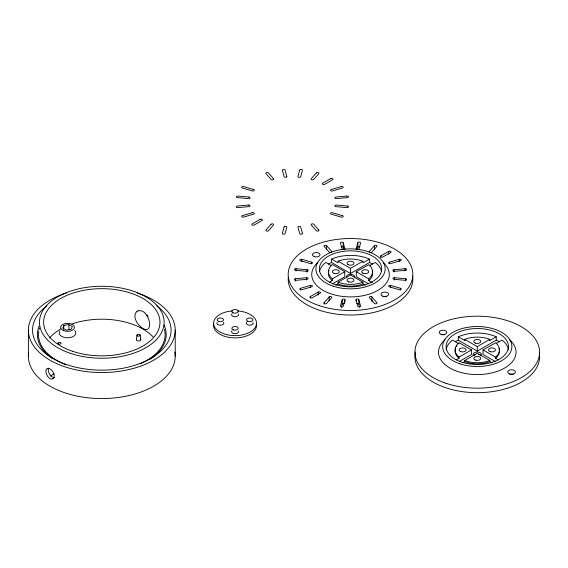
<?xml version="1.0" encoding="UTF-8"?>
<svg xmlns="http://www.w3.org/2000/svg" width="568" height="568" viewBox="0 0 568 568"><rect width="100%" height="100%" fill="white"/><g stroke="black" fill="none" stroke-linecap="round" stroke-linejoin="round"><path stroke-width="0.85" d="M329.383 282.268L332.252 280.606L332.372 278.838L331.648 278.206A21.939 12.666 0 0 1 331.648 265.164L332.372 264.532L344.769 271.689L344.769 276.772L332.628 283.787M335.844 285.171L337.995 283.936L338.123 282.161L350.52 275.004L362.916 282.161L363.044 283.936L365.188 285.171M372.551 264.049A31.162 17.991 0 0 0 369.491 262.501L350.52 273.456L331.549 262.501L331.549 259.107L337.995 262.828L338.329 261.124M136.405 339.522L136.994 335.049M63.417 329.49L64.007 325.308L68.82 324.562L72.349 326.6L71.057 329.376L66.236 330.122L62.714 328.084L64.007 325.308M342.22 299.663L340.481 305.982A1.384 0.802 0 0 0 341.638 306.897A1.384 0.802 0 0 0 343.221 306.23L344.954 299.911A1.384 0.802 0 0 0 343.803 298.995A1.384 0.802 0 0 0 342.22 299.663L342.22 304.185L341.354 307.345M358.564 249.714A1.384 0.802 0 0 0 358.82 249.366L360.552 243.047A1.384 0.802 0 0 0 359.402 242.131A1.384 0.802 0 0 0 357.819 242.799L356.086 249.111A1.384 0.802 0 0 0 356.285 249.671M357.166 249.686L357.819 247.321L357.819 242.799M324.136 302.652L329.163 296.95A1.384 0.802 0 0 1 331.023 296.602A1.384 0.802 0 0 1 331.634 297.675L326.6 303.376A1.384 0.802 0 0 1 324.74 303.724A1.384 0.802 0 0 1 324.136 302.652L324.136 304.157M374.44 245.653L369.406 251.347A1.384 0.802 0 0 0 370.009 252.426A1.384 0.802 0 0 0 371.877 252.078L376.904 246.377A1.384 0.802 0 0 0 376.3 245.298A1.384 0.802 0 0 0 374.44 245.653L374.44 249.423M136.732 311.676L136.327 312.073A10.274 6.859 50.7 0 0 136.327 321.346L136.732 322.091A10.43 6.709 53.5 0 0 138.173 324.229L141.091 327.196A10.394 6.149 58.8 0 0 142.944 328.474A10.394 5.85 61.2 0 0 144.698 329.277L145.252 329.433A10.43 5.559 63.5 0 0 146.764 329.525L147.197 329.44A10.43 5.24 65.7 0 0 148.319 328.787L148.624 328.446A10.274 4.835 67.9 0 0 148.624 319.173L148.319 318.371A10.43 5.24 65.7 0 0 147.197 316.049L146.764 315.325M372.374 282.679L368.795 280.613L368.817 278.725A21.939 12.666 0 0 0 368.817 264.645L356.271 271.689L356.271 276.772L368.412 283.787M368.795 280.613L368.944 280.493A22.159 12.794 0 0 0 372.253 270.886M498.413 359.934L495.552 358.273L495.701 357.024A22.159 12.794 0 0 0 495.701 342.809L483.027 349.916L483.027 354.439L495.168 361.447M495.552 358.273L495.701 358.152A22.159 12.794 0 0 0 499.009 348.553M50.211 376.009L54.031 373.808M332.372 278.838L344.769 271.689M338.123 261.209L350.52 268.366L362.916 261.209L363.044 262.828L369.491 259.107L369.491 262.501M310.362 296.567L318.201 292.044A1.384 0.802 0 0 1 320.16 292.044A1.384 0.802 0 0 1 320.16 293.173L312.322 297.696A1.384 0.802 0 0 1 310.362 297.696A1.384 0.802 0 0 1 310.362 296.567L310.362 298.072M380.88 255.856L388.711 251.333A1.384 0.802 0 0 1 390.67 251.333A1.384 0.802 0 0 1 390.67 252.462L382.839 256.984A1.384 0.802 0 0 1 380.88 256.984A1.384 0.802 0 0 1 380.88 255.856L380.88 257.361M369.512 265.739L375.242 262.43A31.162 17.991 0 0 1 381.419 271.035M456.132 359.927L459.001 358.273L459.001 357.144L471.518 349.916L471.518 354.439L459.377 361.447M464.965 340.409L464.752 339.366L477.276 346.594L489.793 339.366L489.588 340.409M489.793 340.495L496.247 336.774L496.247 340.168L477.276 351.116L458.305 340.168A31.162 17.991 0 0 0 455.238 341.716M462.6 362.838L464.752 361.596L464.752 360.467L477.276 353.239L489.793 360.467L489.793 361.596L491.945 362.838M496.262 343.406L501.998 340.097A31.162 17.991 0 0 1 508.367 349.867M464.752 339.366L464.965 339.281A22.159 12.794 0 0 1 489.588 339.281L489.793 339.366M362.916 282.161L361.809 282.58A21.939 12.666 0 0 1 339.224 282.58L338.123 282.161M363.044 283.936L361.922 284.348A22.159 12.794 0 0 1 339.11 284.348L337.995 283.936M489.793 360.467L488.679 360.886A22.159 12.794 0 0 1 465.866 360.886L464.752 360.467M489.793 361.596L488.679 362.015A22.159 12.794 0 0 1 465.866 362.015L464.752 361.596M300.529 288.324L310.398 285.42A1.384 0.802 0 0 1 312.265 285.768A1.384 0.802 0 0 1 311.654 286.84L301.786 289.744A1.384 0.802 0 0 1 299.918 289.396A1.384 0.802 0 0 1 300.529 288.324L300.529 289.829M389.378 262.182L399.254 259.278A1.384 0.802 0 0 1 401.115 259.626A1.384 0.802 0 0 1 400.511 260.705L390.635 263.609A1.384 0.802 0 0 1 388.775 263.261A1.384 0.802 0 0 1 389.378 262.182L389.378 263.694M138.173 310.838L141.091 310.753A10.394 6.149 58.8 0 1 142.944 311.498A10.394 5.85 61.2 0 1 144.698 312.826L145.252 313.387M295.58 278.725L306.528 277.724A1.384 0.802 0 0 1 308.112 278.391A1.384 0.802 0 0 1 306.961 279.307L296.013 280.308A1.384 0.802 0 0 1 294.43 279.641A1.384 0.802 0 0 1 295.58 278.725L295.58 280.99M394.078 269.722L405.019 268.721A1.384 0.802 0 0 1 406.603 269.381A1.384 0.802 0 0 1 405.453 270.297L394.511 271.298A1.384 0.802 0 0 1 392.928 270.638A1.384 0.802 0 0 1 394.078 269.722L394.078 271.98M296.013 268.721L306.961 269.722A1.384 0.802 0 0 1 308.112 270.638A1.384 0.802 0 0 1 306.528 271.298L295.58 270.297A1.384 0.802 0 0 1 294.43 269.381A1.384 0.802 0 0 1 296.013 268.721L296.013 270.979M394.511 277.724L405.453 278.725A1.384 0.802 0 0 1 406.603 279.641A1.384 0.802 0 0 1 405.019 280.308L394.078 279.307A1.384 0.802 0 0 1 392.928 278.391A1.384 0.802 0 0 1 394.511 277.724L394.511 279.988M301.786 259.278L311.654 262.182A1.384 0.802 0 0 1 312.265 263.261A1.384 0.802 0 0 1 310.398 263.609L300.529 260.705A1.384 0.802 0 0 1 299.918 259.626A1.384 0.802 0 0 1 301.786 259.278L301.786 261.543M390.635 285.42L400.511 288.324A1.384 0.802 0 0 1 401.115 289.396A1.384 0.802 0 0 1 399.254 289.744L389.378 286.84A1.384 0.802 0 0 1 388.775 285.768A1.384 0.802 0 0 1 390.635 285.42L390.635 287.678M356.271 271.689L368.667 278.845M483.027 349.916L495.552 357.144M458.305 340.168L458.305 336.774L464.752 340.495M331.534 265.739L325.798 262.43A31.162 17.991 0 0 0 319.621 271.035M471.518 349.916L459.001 342.689L458.269 343.328A22.159 12.794 0 0 0 458.269 356.498L459.001 357.144M459.001 343.817L452.547 340.097A31.162 17.991 0 0 0 446.178 349.867M459.001 358.273L458.269 357.634A22.159 12.794 0 0 1 455.273 349.512M332.252 280.606L331.52 279.967A22.159 12.794 0 0 1 328.517 271.852M326.6 245.653L331.634 251.347A1.384 0.802 0 0 1 331.023 252.426A1.384 0.802 0 0 1 329.163 252.078L324.136 246.377A1.384 0.802 0 0 1 324.74 245.298A1.384 0.802 0 0 1 326.6 245.653L326.6 249.423M371.877 296.95L376.904 302.652A1.384 0.802 0 0 1 376.3 303.724A1.384 0.802 0 0 1 374.44 303.376L369.406 297.675A1.384 0.802 0 0 1 370.009 296.602A1.384 0.802 0 0 1 371.877 296.95L371.877 301.473M342.476 249.714A1.384 0.802 0 0 1 342.22 249.366L340.481 243.047A1.384 0.802 0 0 1 341.638 242.131A1.384 0.802 0 0 1 343.221 242.799L344.954 249.111A1.384 0.802 0 0 1 344.755 249.671M358.82 299.663L360.552 305.982A1.384 0.802 0 0 1 359.402 306.897A1.384 0.802 0 0 1 357.819 306.23L356.086 299.911A1.384 0.802 0 0 1 357.236 298.995A1.384 0.802 0 0 1 358.82 299.663L358.82 304.185L359.686 307.345M343.221 242.799L343.221 247.321L343.867 249.686M140.211 335.113L140.807 339.614M68.82 324.562L69.076 329.433M477.276 346.594L477.276 351.116M405.453 278.725L405.453 280.99M405.019 268.721L405.019 270.979M400.511 288.324L400.511 289.829M399.254 259.278L399.254 261.543M388.711 251.333L388.711 254.343M356.086 299.911L356.086 301.416M350.52 268.366L350.52 273.456M344.954 299.911L344.954 302.176M329.163 296.95L329.163 300.721M318.201 292.044L318.201 295.055M311.654 262.182L311.654 263.694M310.398 285.42L310.398 287.678M306.961 269.722L306.961 271.98M306.528 277.724L306.528 279.988M175.214 330.171L175.214 356.179M28.4 330.171L28.4 356.179M341.162 246.753A1.384 0.802 0 0 1 343.221 247.321M357.819 247.321A1.384 0.802 0 0 1 359.871 246.753M412.638 276.098A62.324 35.983 0 0 1 351.535 315.013A62.324 35.983 0 0 1 288.267 277.269M328.716 271.085A22.159 12.794 0 0 1 328.993 270.34M383.641 296.73A3.806 2.201 0 0 1 386.197 296.78M383.23 262.48A38.78 22.393 0 0 1 375.874 291.455A38.78 22.393 0 0 1 325.159 291.455A38.78 22.393 0 0 1 317.81 262.48M331.549 259.107A31.162 17.991 0 0 1 369.491 259.107M338.272 261.152A21.939 12.666 0 0 1 362.647 261.152M346.75 277.787A4.153 2.4 0 0 1 350.158 274.387A4.153 2.4 0 0 1 354.531 277.397M328.481 264.049A31.162 17.991 0 0 1 331.549 262.501M356.768 303.617A1.384 0.802 0 0 1 358.82 304.185M342.22 304.185A1.384 0.802 0 0 1 343.143 303.553A1.384 0.802 0 0 1 344.542 303.731M49.636 337.932A58.17 33.583 0 0 1 60.677 329.035M71.902 323.98A58.17 33.583 0 0 1 153.112 336.952M140.317 294.089A73.407 42.38 0 0 1 156.796 358.245A73.407 42.38 0 0 1 44.496 356.654A73.407 42.38 0 0 1 66.413 293.038M137.2 293.038A73.407 42.38 0 0 1 139.543 293.819M164.422 329.334A63.297 36.544 0 0 1 142.76 362.554M141.964 362.938A63.297 36.544 0 0 1 140.133 363.776M66.002 364.826A63.297 36.544 0 0 1 64.099 364.045M63.481 363.776A63.297 36.544 0 0 1 38.816 331.108M39.199 329.334A63.297 36.544 0 0 1 39.533 328.148M174.859 352.025A73.407 42.38 0 0 1 102.41 398.558A73.407 42.38 0 0 1 28.648 352.714M75.395 331.442A8.307 4.8 0 0 1 67.223 337.79A8.307 4.8 0 0 1 59.888 331.116M74.664 330.533A8.307 4.8 0 0 1 75.068 330.981M164.017 325.066A64.404 37.183 0 0 1 152.906 357.329M152.252 357.804A64.404 37.183 0 0 1 150.229 359.21M52.696 358.749A64.404 37.183 0 0 1 39.085 326.252M140.552 339.103A2.215 1.278 0 0 1 138.755 340.977A2.215 1.278 0 0 1 136.512 339.266M156.747 305.825A69.253 39.98 0 0 1 148.596 359.643A69.253 39.98 0 0 1 55.018 359.643A69.253 39.98 0 0 1 46.867 305.825M54.471 377.635A5.886 3.401 60 0 1 49.643 374.298A5.886 3.401 60 0 1 48.543 368.213M145.252 313.323A10.43 5.559 63.5 0 1 146.764 315.254M136.732 311.584A10.43 6.709 53.5 0 1 138.173 310.753M148.021 316.561A10.345 6.66 53.5 0 1 147.183 315.084M455.472 348.752A22.159 12.794 0 0 1 455.749 347.999M456.537 346.537A22.159 12.794 0 0 1 457.041 345.827M473.868 355.816A4.153 2.4 0 0 1 474.514 352.65A4.153 2.4 0 0 1 480.038 352.65A4.153 2.4 0 0 1 480.677 355.816M496.247 340.168A31.162 17.991 0 0 1 499.307 341.716M509.517 339.735A38.78 22.393 0 0 1 502.843 369.008A38.78 22.393 0 0 1 451.702 369.008A38.78 22.393 0 0 1 445.028 339.735M473.506 355.689A4.153 2.4 0 0 1 475.515 354.524M478.348 354.382A4.153 2.4 0 0 1 480.677 355.327M458.305 336.774A31.162 17.991 0 0 1 496.247 336.774M539.302 353.175A62.324 35.983 0 0 1 476.254 392.68A62.324 35.983 0 0 1 415.478 352.004M441.84 334.815A3.806 2.201 0 0 1 444.389 334.864M509.915 374.504A3.806 2.201 0 0 1 513.415 374.575M256.466 324.676A21.47 12.397 0 0 1 234.343 337.875A21.47 12.397 0 0 1 213.76 323.866M237.85 310.937A21.47 12.397 0 0 1 253.15 329.887A21.47 12.397 0 0 1 216.94 329.887A21.47 12.397 0 0 1 232.248 310.937M238.304 331.023A3.465 2.002 0 0 1 234.747 333.7A3.465 2.002 0 0 1 232.049 330.711M223.494 322.383A3.465 2.002 0 0 1 220.356 325.223A3.465 2.002 0 0 1 217.217 322.383M252.994 322.539A3.465 2.002 0 0 1 249.437 325.216A3.465 2.002 0 0 1 246.739 322.226M238.304 314.061A3.465 2.002 0 0 1 234.747 316.738A3.465 2.002 0 0 1 232.049 313.742M284.099 226.98L282.36 233.299A1.384 0.802 0 0 0 283.517 234.215A1.384 0.802 0 0 0 285.101 233.547L286.833 227.228A1.384 0.802 0 0 0 285.683 226.312A1.384 0.802 0 0 0 284.099 226.98M299.698 170.116L297.966 176.435A1.384 0.802 0 0 0 299.116 177.344A1.384 0.802 0 0 0 300.699 176.683L302.432 170.364A1.384 0.802 0 0 0 301.281 169.449A1.384 0.802 0 0 0 299.698 170.116M271.042 224.268L266.009 229.969A1.384 0.802 0 0 0 266.619 231.041A1.384 0.802 0 0 0 268.479 230.693L273.513 224.992A1.384 0.802 0 0 0 272.903 223.92A1.384 0.802 0 0 0 271.042 224.268M316.312 172.97L311.285 178.672A1.384 0.802 0 0 0 311.889 179.744A1.384 0.802 0 0 0 313.756 179.396L318.783 173.694A1.384 0.802 0 0 0 318.179 172.622A1.384 0.802 0 0 0 316.312 172.97M260.08 219.362L252.242 223.884A1.384 0.802 0 0 0 252.242 225.013A1.384 0.802 0 0 0 254.201 225.013L262.04 220.49A1.384 0.802 0 0 0 262.04 219.362A1.384 0.802 0 0 0 260.08 219.362M330.59 178.65L322.759 183.173A1.384 0.802 0 0 0 322.759 184.302A1.384 0.802 0 0 0 324.719 184.302L332.55 179.779A1.384 0.802 0 0 0 332.55 178.65A1.384 0.802 0 0 0 330.59 178.65M52.938 378.75L52.036 379.041A5.893 3.486 58.8 0 1 49.899 378.515A5.886 3.316 61.2 0 1 47.428 376.023L47.052 375.356A5.879 3.138 63.5 0 1 47.052 368.554L47.428 368.398A5.886 3.316 61.2 0 1 49.899 368.895A5.872 3.472 58.8 0 1 52.036 370.719L52.938 371.955A5.879 3.635 56.2 0 1 52.938 378.757M252.277 212.737L242.408 215.641A1.384 0.802 0 0 0 241.798 216.713A1.384 0.802 0 0 0 243.665 217.061L253.534 214.157A1.384 0.802 0 0 0 254.137 213.085A1.384 0.802 0 0 0 252.277 212.737M341.134 186.595L331.258 189.499A1.384 0.802 0 0 0 330.654 190.578A1.384 0.802 0 0 0 332.514 190.926L342.39 188.022A1.384 0.802 0 0 0 342.994 186.95A1.384 0.802 0 0 0 341.134 186.595M248.408 205.041L237.459 206.042A1.384 0.802 0 0 0 236.309 206.958A1.384 0.802 0 0 0 237.893 207.625L248.841 206.624A1.384 0.802 0 0 0 249.991 205.708A1.384 0.802 0 0 0 248.408 205.041M346.899 196.038L335.958 197.039A1.384 0.802 0 0 0 334.808 197.955A1.384 0.802 0 0 0 336.391 198.615L347.332 197.614A1.384 0.802 0 0 0 348.482 196.706A1.384 0.802 0 0 0 346.899 196.038M248.841 197.039L237.893 196.038A1.384 0.802 0 0 0 236.309 196.706A1.384 0.802 0 0 0 237.459 197.614L248.408 198.615A1.384 0.802 0 0 0 249.991 197.955A1.384 0.802 0 0 0 248.841 197.039M347.332 206.042L336.391 205.041A1.384 0.802 0 0 0 334.808 205.708A1.384 0.802 0 0 0 335.958 206.624L346.899 207.625A1.384 0.802 0 0 0 348.482 206.958A1.384 0.802 0 0 0 347.332 206.042M253.534 189.499L243.665 186.595A1.384 0.802 0 0 0 241.798 186.95A1.384 0.802 0 0 0 242.408 188.022L252.277 190.926A1.384 0.802 0 0 0 254.137 190.578A1.384 0.802 0 0 0 253.534 189.499M342.39 215.641L332.514 212.737A1.384 0.802 0 0 0 330.654 213.085A1.384 0.802 0 0 0 331.258 214.157L341.134 217.061A1.384 0.802 0 0 0 342.994 216.713A1.384 0.802 0 0 0 342.39 215.641M273.513 178.672L268.479 172.97A1.384 0.802 0 0 0 266.619 172.622A1.384 0.802 0 0 0 266.009 173.694L271.042 179.396A1.384 0.802 0 0 0 272.903 179.744A1.384 0.802 0 0 0 273.513 178.672M318.783 229.969L313.756 224.268A1.384 0.802 0 0 0 311.889 223.92A1.384 0.802 0 0 0 311.285 224.992L316.312 230.693A1.384 0.802 0 0 0 318.179 231.041A1.384 0.802 0 0 0 318.783 229.969M286.833 176.435L285.101 170.116A1.384 0.802 0 0 0 283.517 169.449A1.384 0.802 0 0 0 282.36 170.364L284.099 176.683A1.384 0.802 0 0 0 285.683 177.344A1.384 0.802 0 0 0 286.833 176.435M302.432 233.299L300.699 226.98A1.384 0.802 0 0 0 299.116 226.312A1.384 0.802 0 0 0 297.966 227.228L299.698 233.547A1.384 0.802 0 0 0 301.281 234.215A1.384 0.802 0 0 0 302.432 233.299M314.225 256.587A3.806 2.201 0 0 0 320.047 254.798A3.806 2.201 0 0 0 314.452 252.781A3.806 2.201 0 0 0 314.225 256.587M319.358 305.676A62.324 35.983 0 0 0 412.844 274.514A62.324 35.983 0 0 0 319.358 243.352A62.324 35.983 0 0 0 319.358 305.676M362.76 273.101A3.465 2.002 0 0 0 368.554 272.2A3.465 2.002 0 0 0 364.315 269.757A3.465 2.002 0 0 0 362.76 273.101M333.203 286.173A34.627 19.994 0 0 0 385.147 268.856A34.627 19.994 0 0 0 333.203 251.546A34.627 19.994 0 0 0 333.203 286.173M382.782 296.169A3.806 2.201 0 0 0 388.604 294.38A3.806 2.201 0 0 0 383.01 292.364A3.806 2.201 0 0 0 382.782 296.169M334.098 273.414A3.465 2.002 0 0 0 339.288 271.689A3.465 2.002 0 0 0 334.098 269.956A3.465 2.002 0 0 0 334.098 273.414M333.203 283.815A31.162 17.991 0 0 0 381.618 270.034A31.162 17.991 0 0 0 336.739 252.724A31.162 17.991 0 0 0 333.203 283.815M348.07 264.617A3.465 2.002 0 0 0 353.864 263.722A3.465 2.002 0 0 0 349.625 261.273A3.465 2.002 0 0 0 348.07 264.617M348.787 281.898A3.465 2.002 0 0 0 353.985 280.166A3.465 2.002 0 0 0 348.787 278.434A3.465 2.002 0 0 0 348.787 281.898M72.718 351.336A58.17 33.583 0 0 0 159.977 322.255A58.17 33.583 0 0 0 72.718 293.166A58.17 33.583 0 0 0 72.718 351.336M63.545 330.611A6.922 3.997 0 0 0 74.429 327.7A6.922 3.997 0 0 0 64.617 323.717A6.922 3.997 0 0 0 63.545 330.611M70.645 353.417A62.324 35.983 0 0 0 164.131 322.255A62.324 35.983 0 0 0 70.645 291.086A62.324 35.983 0 0 0 70.645 353.417M137.598 335.915A1.619 0.937 0 0 0 140.204 335.312A1.619 0.937 0 0 0 137.988 334.311A1.619 0.937 0 0 0 137.598 335.915M58.49 343.974A1.619 0.937 0 0 0 61.088 343.363A1.619 0.937 0 0 0 58.88 342.369A1.619 0.937 0 0 0 58.49 343.974M475.544 343.164A3.465 2.002 0 0 0 480.734 341.432A3.465 2.002 0 0 0 475.544 339.7A3.465 2.002 0 0 0 475.544 343.164M490.234 351.649A3.465 2.002 0 0 0 495.424 349.916A3.465 2.002 0 0 0 490.234 348.184A3.465 2.002 0 0 0 490.234 351.649M459.959 363.832A34.627 19.994 0 0 0 511.896 346.523A34.627 19.994 0 0 0 459.959 329.213A34.627 19.994 0 0 0 459.959 363.832M460.854 351.649A3.465 2.002 0 0 0 466.044 349.916A3.465 2.002 0 0 0 460.854 348.184A3.465 2.002 0 0 0 460.854 351.649M475.544 360.126A3.465 2.002 0 0 0 480.734 358.394A3.465 2.002 0 0 0 475.544 356.668A3.465 2.002 0 0 0 475.544 360.126M459.959 361.482A31.162 17.991 0 0 0 508.367 347.701A31.162 17.991 0 0 0 463.488 330.384A31.162 17.991 0 0 0 459.959 361.482M446.107 383.343A62.324 35.983 0 0 0 539.6 352.174A62.324 35.983 0 0 0 446.107 321.012A62.324 35.983 0 0 0 446.107 383.343M440.981 334.254A3.806 2.201 0 0 0 446.803 332.465A3.806 2.201 0 0 0 441.201 330.448A3.806 2.201 0 0 0 440.981 334.254M509.539 373.836A3.806 2.201 0 0 0 515.361 372.04A3.806 2.201 0 0 0 509.759 370.024A3.806 2.201 0 0 0 509.539 373.836M233.455 329.909A3.188 1.839 0 0 0 238.233 328.311A3.188 1.839 0 0 0 233.455 326.721A3.188 1.839 0 0 0 233.455 329.909M247.691 321.239A3.188 1.839 0 0 0 252.874 320.153A3.188 1.839 0 0 0 248.649 318.101A3.188 1.839 0 0 0 247.691 321.239M233.001 312.762A3.188 1.839 0 0 0 238.184 311.669A3.188 1.839 0 0 0 233.959 309.624A3.188 1.839 0 0 0 233.001 312.762M218.531 321.339A3.188 1.839 0 0 0 223.529 319.99A3.188 1.839 0 0 0 219.014 318.165A3.188 1.839 0 0 0 218.531 321.339"/></g></svg>
